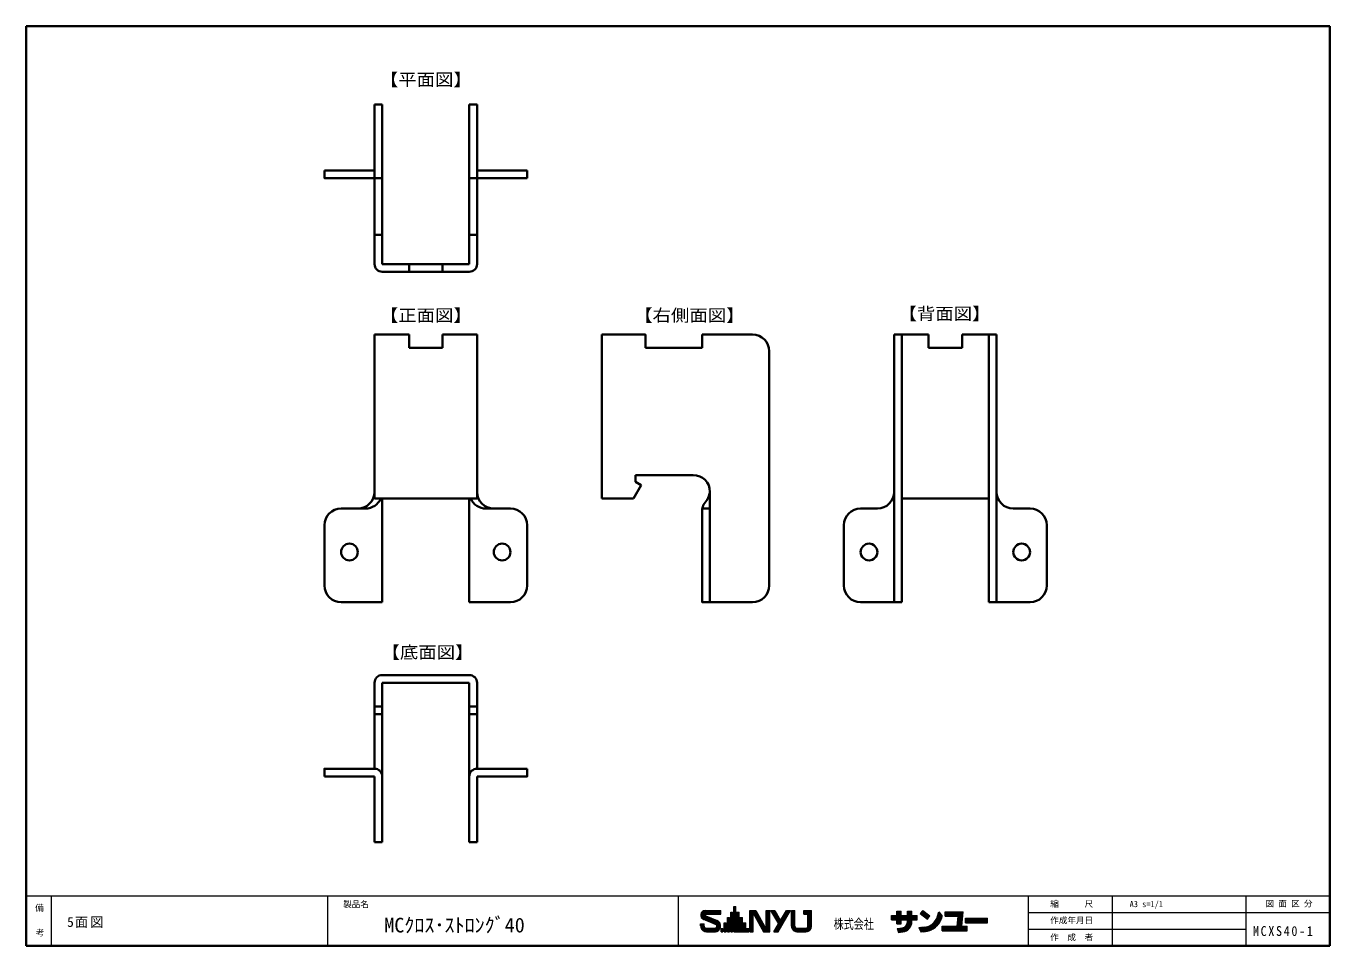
# Model space of a CAD drawing. Units: millimetres on the paper. Extents: x -405 to 405, y -286 to 286.
# Drawn here: x 15.5 to 405, y 11 to 286 of the extents above; entities that cross this region are included whole.
import ezdxf
from ezdxf.enums import TextEntityAlignment as Align

# ---------------------------------------------------------------- set-up
doc = ezdxf.new("R2010")
doc.units = ezdxf.units.MM
for name, color, linetype, lineweight in [('0-5_本体', 7, 'Continuous', 35), ('0-8_基準線', 4, 'Continuous', 18), ('F-0_図面枠', 4, 'Continuous', 18), ('F-2_文字1', 4, 'Continuous', 18)]:
    doc.layers.add(name, color=color, linetype=linetype, lineweight=lineweight)
doc.layers.add('F-3_文字2', color=7, linetype='Continuous')
doc.styles.add('ＭＳ ゴシック', font='')
doc.styles.get('ＭＳ ゴシック').set_extended_font_data('MS Gothic')

msp = doc.modelspace()

# ---------------------------------------------------------------- linework, layer by layer
at = {"layer": '0-5_本体'}
for p, q in [((119.605, 214.839), (119.605, 262.539)), ((119.605, 262.539), (121.905, 262.539)), ((121.905, 214.839), (121.905, 262.539)), ((147.905, 214.839), (147.905, 262.539)), ((147.905, 262.539), (150.205, 262.539)), ((150.205, 214.839), (150.205, 262.539)), ((119.605, 242.839), (104.605, 242.839)), ((165.205, 242.839), (150.205, 242.839)), ((165.205, 240.539), (165.205, 242.839)), ((119.605, 240.539), (121.905, 240.539)), ((150.205, 240.539), (147.905, 240.539)), ((165.205, 240.539), (150.205, 240.539)), ((121.905, 223.539), (119.605, 223.539)), ((147.905, 223.539), (150.205, 223.539)), ((147.905, 214.839), (121.905, 214.839)), ((129.905, 212.539), (129.905, 214.839)), ((139.905, 212.539), (139.905, 214.839)), ((147.905, 212.539), (121.905, 212.539)), ((119.605, 193.762), (119.605, 144.762)), ((129.905, 193.762), (119.605, 193.762)), ((129.905, 193.762), (129.905, 189.762)), ((139.905, 193.762), (139.905, 189.762)), ((150.205, 193.762), (139.905, 193.762)), ((150.205, 193.762), (150.205, 144.762)), ((187.508, 144.762), (187.508, 193.762)), ((232.508, 193.762), (217.508, 193.762)), ((217.508, 189.762), (217.508, 193.762)), ((274.812, 193.762), (285.112, 193.762)), ((274.812, 193.762), (274.812, 113.762)), ((277.112, 193.762), (277.112, 113.762)), ((285.112, 193.762), (285.112, 189.762)), ((295.112, 193.762), (295.112, 189.762)), ((295.112, 193.762), (305.412, 193.762)), ((303.112, 193.762), (303.112, 113.762)), ((305.412, 193.762), (305.412, 113.762)), ((139.905, 189.762), (129.905, 189.762)), ((217.508, 189.762), (200.508, 189.762)), ((237.508, 118.762), (237.508, 188.762)), ((285.112, 189.762), (295.112, 189.762)), ((199.24, 148.762), (196.931, 144.762)), ((197.508, 151.762), (197.508, 149.762)), ((214.808, 151.762), (197.508, 151.762)), ((199.24, 148.762), (197.508, 149.762)), ((150.205, 144.762), (119.605, 144.762)), ((121.905, 144.762), (121.905, 113.762)), ((147.905, 144.762), (147.905, 113.762)), ((196.931, 144.762), (187.508, 144.762)), ((219.808, 146.762), (219.808, 113.762)), ((277.112, 144.762), (303.112, 144.762)), ((109.605, 141.762), (116.905, 141.762)), ((160.205, 141.762), (152.905, 141.762)), ((219.808, 141.762), (217.508, 141.762)), ((264.812, 141.762), (269.812, 141.762)), ((315.412, 141.762), (310.412, 141.762)), ((104.605, 136.762), (104.605, 118.762)), ((165.205, 118.762), (165.205, 136.762)), ((259.812, 118.762), (259.812, 136.762)), ((320.412, 136.762), (320.412, 118.762)), ((109.605, 113.762), (121.905, 113.762)), ((160.205, 113.762), (147.905, 113.762)), ((264.812, 113.762), (277.112, 113.762)), ((315.412, 113.762), (303.112, 113.762)), ((119.605, 89.685), (119.605, 63.985)), ((147.905, 91.985), (121.905, 91.985)), ((147.905, 89.685), (121.905, 89.685)), ((121.905, 89.685), (121.905, 41.985)), ((147.905, 89.685), (147.905, 41.985)), ((150.205, 89.685), (150.205, 63.985)), ((121.905, 82.562), (119.605, 82.562)), ((150.205, 82.562), (147.905, 82.562)), ((121.905, 80.253), (119.605, 80.253)), ((150.205, 80.253), (147.905, 80.253)), ((165.205, 63.985), (150.205, 63.985)), ((119.605, 61.685), (104.605, 61.685)), ((119.605, 61.685), (119.605, 41.985)), ((150.205, 61.685), (150.205, 41.985)), ((119.605, 41.985), (121.905, 41.985)), ((147.905, 41.985), (150.205, 41.985))]:
    msp.add_line(p, q, dxfattribs=at)
for points in [[(119.605, 240.539), (104.605, 240.539), (104.605, 242.839)], [(187.508, 193.762), (200.508, 193.762), (200.508, 189.762)], [(219.808, 146.762), (219.793, 146.707), (219.768, 146.613), (219.742, 146.518), (219.716, 146.424), (219.689, 146.33), (219.663, 146.235), (219.636, 146.142), (219.609, 146.048), (219.581, 145.954), (219.552, 145.861), (219.523, 145.769), (219.493, 145.676), (219.463, 145.584), (219.431, 145.493), (219.399, 145.402), (219.366, 145.311), (219.331, 145.221), (219.296, 145.132), (219.259, 145.043), (219.222, 144.955), (219.183, 144.868), (219.142, 144.781), (219.1, 144.695), (219.057, 144.61), (219.012, 144.526), (218.965, 144.442), (218.917, 144.36), (218.867, 144.278), (218.815, 144.198), (218.784, 144.151), (218.767, 144.127), (218.738, 144.085), (218.708, 144.043), (218.678, 144.001), (218.647, 143.96), (218.616, 143.918), (218.585, 143.877), (218.554, 143.836), (218.522, 143.796)], [(217.641, 142.242), (217.628, 142.201), (217.616, 142.16), (217.605, 142.119), (217.593, 142.077), (217.581, 142.036), (217.57, 141.994), (217.559, 141.953), (217.548, 141.911), (217.537, 141.87), (217.526, 141.828), (217.515, 141.786), (217.508, 141.762)], [(232.508, 113.762), (217.508, 113.762), (217.508, 141.762)], [(218.522, 143.796), (218.49, 143.755), (218.458, 143.714), (218.426, 143.673), (218.395, 143.632), (218.363, 143.592), (218.331, 143.551), (218.3, 143.51), (218.268, 143.469), (218.237, 143.428), (218.207, 143.386), (218.176, 143.345), (218.146, 143.303), (218.117, 143.261), (218.088, 143.219), (218.06, 143.176), (218.032, 143.134), (218.005, 143.09), (217.978, 143.047), (217.953, 143.003), (217.928, 142.959), (217.914, 142.933), (217.902, 142.911), (217.883, 142.874), (217.865, 142.836), (217.847, 142.798), (217.829, 142.76), (217.812, 142.721), (217.796, 142.682), (217.78, 142.643), (217.764, 142.604), (217.749, 142.565), (217.734, 142.525), (217.72, 142.485), (217.706, 142.445), (217.692, 142.405), (217.679, 142.364), (217.666, 142.324), (217.653, 142.283), (217.641, 142.242)], [(119.605, 63.985), (104.605, 63.985), (104.605, 61.685)], [(165.205, 63.985), (165.205, 61.685), (150.205, 61.685)]]:
    msp.add_lwpolyline(points, dxfattribs=at)
for centre in [(112.105, 128.762), (157.705, 128.762), (267.312, 128.762), (312.912, 128.762)]:
    msp.add_circle(centre, 2.5, dxfattribs=at)
for centre, radius, start, end in [((121.905, 214.839), 2.3, 180, 270), ((147.905, 214.839), 2.3, 270, 0), ((232.508, 188.762), 5, 0, 90), ((214.808, 146.762), 5, 0, 90), ((114.605, 146.762), 5, 270, 0), ((116.905, 146.762), 5, 270, 336.42182), ((152.905, 146.762), 5, 203.57818, 270), ((155.205, 146.762), 5, 180, 270), ((269.812, 146.762), 5, 270, 0), ((310.412, 146.762), 5, 180, 270), ((109.605, 136.762), 5, 90, 180), ((160.205, 136.762), 5, 0, 90), ((264.812, 136.762), 5, 90, 180), ((315.412, 136.762), 5, 0, 90), ((109.605, 118.762), 5, 180, 270), ((160.205, 118.762), 5, 270, 0), ((232.508, 118.762), 5, 270, 0), ((264.812, 118.762), 5, 180, 270), ((315.412, 118.762), 5, 270, 0), ((121.905, 89.685), 2.3, 90, 180), ((147.905, 89.685), 2.3, 0, 90), ((119.605, 61.685), 2.3, 0, 90), ((150.205, 61.685), 2.3, 90, 180)]:
    msp.add_arc(centre, radius, start, end, dxfattribs=at)
at = {"layer": 'F-0_図面枠', "color": 7, "lineweight": 35}
for p, q in [((15.5, 286), (405, 286)), ((15.5, 286), (15.5, 11)), ((405, 11), (405, 286)), ((405, 16), (405, 16)), ((15.5, 11), (405, 11))]:
    msp.add_line(p, q, dxfattribs=at)
at = {"layer": 'F-0_図面枠'}
for p, q in [((15.5, 26), (405, 26)), ((23, 26), (23, 11)), ((105.5, 26), (105.5, 11)), ((210.25, 26), (210.25, 11)), ((315, 11), (315, 26)), ((340, 11), (340, 26)), ((380, 11), (380, 26)), ((315, 21), (405, 21)), ((315, 16), (380, 16))]:
    msp.add_line(p, q, dxfattribs=at)
at = {"layer": 'F-2_文字1'}
for p, q in [((217.018, 20.184), (218.359, 20.184)), ((217.029, 20.395), (218.387, 20.395)), ((217.041, 19.973), (218.572, 19.973)), ((217.074, 20.606), (223.013, 20.606)), ((217.098, 19.762), (219.08, 19.762)), ((217.156, 20.817), (223.013, 20.817)), ((217.196, 19.551), (219.588, 19.551)), ((217.285, 21.028), (223.013, 21.028)), ((217.48, 21.239), (223.013, 21.239)), ((217.807, 21.45), (223.013, 21.45)), ((218.35, 21.572), (223.013, 21.572)), ((218.525, 19.992), (221.945, 18.574)), ((218.608, 20.539), (223.013, 20.539)), ((223.013, 20.539), (223.013, 21.572)), ((225.045, 15.244), (225.045, 19.485)), ((225.045, 19.485), (225.588, 19.485)), ((225.256, 15.244), (225.256, 19.485)), ((225.466, 15.244), (225.466, 19.485)), ((225.588, 15.244), (225.588, 19.485)), ((226.01, 21.106), (226.555, 21.106)), ((226.01, 15.244), (226.01, 21.106)), ((226.221, 15.244), (226.221, 21.106)), ((226.432, 15.244), (226.432, 21.106)), ((226.555, 15.244), (226.555, 21.106)), ((226.976, 22.771), (227.576, 22.771)), ((226.976, 15.244), (226.976, 22.771)), ((227.187, 15.244), (227.187, 22.771)), ((227.398, 15.244), (227.398, 22.771)), ((227.576, 21.106), (227.576, 22.771)), ((227.576, 21.106), (228.542, 21.106)), ((227.609, 15.244), (227.609, 21.106)), ((227.82, 15.244), (227.82, 21.106)), ((228.031, 15.244), (228.031, 21.106)), ((228.242, 15.244), (228.242, 21.106)), ((228.453, 15.244), (228.453, 21.106)), ((228.542, 19.485), (228.542, 21.106)), ((228.542, 19.485), (229.508, 19.485)), ((228.664, 15.244), (228.664, 19.485)), ((228.875, 15.244), (228.875, 19.485)), ((229.086, 15.244), (229.086, 19.485)), ((229.297, 15.244), (229.297, 19.485)), ((229.508, 17.864), (229.508, 19.485)), ((231.672, 21.572), (233.504, 21.572)), ((231.672, 15.244), (231.672, 21.572)), ((231.883, 15.244), (231.883, 21.572)), ((232.094, 15.244), (232.094, 21.572)), ((232.305, 15.244), (232.305, 21.572)), ((232.51, 21.596), (236.078, 15.244)), ((232.516, 15.244), (232.516, 21.572)), ((232.738, 15.244), (232.738, 20.759)), ((232.738, 20.759), (235.836, 15.244)), ((232.766, 21.572), (236.319, 15.244)), ((233.008, 21.572), (236.562, 15.244)), ((233.25, 21.572), (236.718, 15.395)), ((233.504, 21.572), (236.602, 16.056)), ((236.602, 16.056), (236.602, 21.572)), ((236.602, 21.572), (237.668, 21.572)), ((236.824, 15.244), (236.824, 21.572)), ((237.035, 15.244), (237.035, 21.572)), ((237.246, 15.244), (237.246, 21.572)), ((237.457, 15.244), (237.457, 21.572)), ((237.668, 15.244), (237.668, 21.572)), ((237.901, 21.572), (239.14, 21.572)), ((237.901, 21.572), (240.278, 17.566)), ((238.146, 21.572), (240.53, 17.555)), ((238.391, 21.572), (240.653, 17.762)), ((238.637, 21.572), (240.776, 17.968)), ((238.882, 21.572), (240.898, 18.175)), ((239.14, 21.572), (240.898, 18.61)), ((239.158, 15.244), (242.914, 21.572)), ((239.403, 15.244), (243.16, 21.572)), ((239.649, 15.244), (243.405, 21.572)), ((239.894, 15.244), (243.65, 21.572)), ((240.139, 15.244), (243.896, 21.572)), ((240.898, 18.61), (242.656, 21.572)), ((242.656, 21.572), (243.896, 21.572)), ((244.129, 16.909), (244.129, 21.572)), ((244.129, 21.572), (245.195, 21.572)), ((244.34, 16.781), (244.34, 21.572)), ((244.551, 16.781), (244.551, 21.572)), ((244.762, 16.781), (244.762, 21.572)), ((244.973, 16.781), (244.973, 21.572)), ((245.195, 16.909), (245.195, 21.572)), ((247.859, 21.572), (250.124, 21.572)), ((247.859, 20.506), (247.859, 21.572)), ((247.859, 20.506), (249.058, 20.506)), ((248.07, 20.506), (248.07, 21.572)), ((248.281, 20.506), (248.281, 21.572)), ((248.492, 20.506), (248.492, 21.572)), ((248.703, 20.506), (248.703, 21.572)), ((248.914, 20.506), (248.914, 21.572)), ((249.058, 16.909), (249.058, 20.506)), ((249.125, 20.506), (249.125, 21.572)), ((249.28, 16.781), (249.28, 21.572)), ((249.491, 16.781), (249.491, 21.572)), ((249.702, 16.781), (249.702, 21.572)), ((249.913, 16.781), (249.913, 21.572)), ((250.124, 16.909), (250.124, 21.572)), ((273.98, 20.127), (275.661, 20.127)), ((273.98, 18.809), (273.98, 20.127)), ((273.98, 20.074), (281.725, 20.074)), ((273.98, 19.863), (281.725, 19.863)), ((273.98, 19.652), (281.725, 19.652)), ((275.661, 20.127), (275.661, 21.379)), ((275.661, 21.379), (276.913, 21.379)), ((275.872, 17.655), (275.872, 21.379)), ((276.083, 17.655), (276.083, 21.379)), ((276.293, 17.655), (276.293, 21.379)), ((276.504, 17.655), (276.504, 21.379)), ((276.715, 17.655), (276.715, 21.379)), ((276.913, 20.127), (276.913, 21.379)), ((276.913, 20.127), (278.858, 20.127)), ((278.858, 21.379), (280.11, 21.379)), ((278.858, 20.127), (278.858, 21.379)), ((279.069, 15.969), (279.069, 21.379)), ((279.28, 16.176), (279.28, 21.379)), ((279.491, 16.428), (279.491, 21.379)), ((279.702, 16.749), (279.702, 21.379)), ((279.913, 17.199), (279.913, 21.379)), ((280.11, 20.127), (280.11, 21.379)), ((280.11, 20.127), (281.725, 20.127)), ((281.725, 18.809), (281.725, 20.127)), ((282.609, 20.65), (283.373, 21.643)), ((282.609, 20.65), (284.752, 19.002)), ((282.738, 20.817), (284.88, 19.17)), ((282.867, 20.985), (285.009, 19.337)), ((282.995, 21.152), (285.138, 19.504)), ((283.124, 21.319), (285.266, 19.671)), ((283.253, 21.486), (285.395, 19.838)), ((283.373, 21.643), (285.515, 19.995)), ((284.752, 19.002), (285.515, 19.995)), ((286.521, 17.827), (289.152, 19.756)), ((287.145, 18.547), (289.134, 20.004)), ((287.43, 19.016), (288.996, 20.164)), ((287.612, 19.412), (288.858, 20.325)), ((287.737, 19.765), (288.72, 20.486)), ((287.767, 19.864), (288.152, 21.149)), ((287.838, 20.1), (288.583, 20.646)), ((287.938, 20.435), (288.445, 20.807)), ((288.039, 20.771), (288.307, 20.967)), ((288.152, 21.149), (289.202, 19.923)), ((289.048, 19.408), (289.202, 19.923)), ((290.088, 19.896), (290.088, 21.149)), ((290.088, 21.149), (295.458, 21.149)), ((290.088, 20.938), (295.223, 20.938)), ((290.088, 20.727), (294.988, 20.727)), ((290.088, 20.516), (294.753, 20.516)), ((290.088, 20.305), (294.518, 20.305)), ((290.088, 20.094), (294.282, 20.094)), ((290.088, 19.896), (293.929, 19.896)), ((293.607, 16.93), (293.929, 19.896)), ((293.713, 16.811), (294.059, 19.988)), ((293.925, 16.811), (294.282, 20.094)), ((294.138, 16.811), (294.518, 20.305)), ((294.35, 16.811), (294.753, 20.516)), ((294.562, 16.811), (294.988, 20.727)), ((294.774, 16.811), (295.223, 20.938)), ((294.999, 16.93), (295.458, 21.149)), ((217.018, 17.575), (218.05, 17.575)), ((217.018, 16.976), (217.018, 17.575)), ((217.019, 17.442), (218.051, 17.442)), ((217.019, 17.231), (218.051, 17.231)), ((217.019, 17.02), (218.051, 17.02)), ((217.026, 16.809), (218.064, 16.809)), ((217.059, 16.598), (218.146, 16.598)), ((217.121, 16.387), (218.348, 16.387)), ((217.213, 16.176), (222.818, 16.176)), ((217.343, 15.965), (222.688, 15.965)), ((217.345, 19.34), (220.097, 19.34)), ((217.522, 15.754), (222.51, 15.754)), ((217.574, 19.129), (220.605, 19.129)), ((217.851, 18.974), (221.384, 17.509)), ((217.985, 18.918), (221.114, 18.918)), ((218.05, 16.942), (218.05, 17.575)), ((218.493, 18.707), (221.622, 18.707)), ((218.716, 16.276), (221.25, 16.276)), ((219.002, 18.497), (222.107, 18.497)), ((219.51, 18.286), (222.412, 18.286)), ((220.019, 18.075), (222.619, 18.075)), ((220.527, 17.864), (222.767, 17.864)), ((221.036, 17.653), (222.875, 17.653)), ((221.52, 17.442), (222.949, 17.442)), ((221.54, 16.387), (222.91, 16.387)), ((221.725, 17.231), (222.994, 17.231)), ((221.733, 16.598), (222.971, 16.598)), ((221.804, 17.02), (223.012, 17.02)), ((221.806, 16.809), (223.005, 16.809)), ((223.113, 15.244), (223.113, 16.243)), ((223.113, 16.243), (223.657, 16.243)), ((223.289, 15.244), (223.289, 16.243)), ((223.5, 15.244), (223.5, 16.243)), ((223.657, 15.244), (223.657, 16.243)), ((224.079, 17.864), (224.623, 17.864)), ((224.079, 15.244), (224.079, 17.864)), ((224.29, 15.244), (224.29, 17.864)), ((224.501, 15.244), (224.501, 17.864)), ((224.623, 15.244), (224.623, 17.864)), ((229.508, 17.864), (230.473, 17.864)), ((229.508, 15.244), (229.508, 17.864)), ((229.719, 15.244), (229.719, 17.864)), ((229.929, 15.244), (229.929, 17.864)), ((230.14, 15.244), (230.14, 17.864)), ((230.351, 15.244), (230.351, 17.864)), ((230.473, 16.243), (230.473, 17.864)), ((230.473, 16.243), (231.439, 16.243)), ((230.562, 15.244), (230.562, 16.243)), ((230.773, 15.244), (230.773, 16.243)), ((230.984, 15.244), (230.984, 16.243)), ((231.195, 15.244), (231.195, 16.243)), ((231.406, 15.244), (231.406, 16.243)), ((231.439, 15.244), (231.439, 16.243)), ((238.9, 15.244), (240.278, 17.566)), ((244.129, 16.887), (244.151, 16.887)), ((244.134, 16.781), (245.208, 16.781)), ((244.164, 16.57), (245.299, 16.57)), ((244.222, 16.359), (245.555, 16.359)), ((244.313, 16.149), (249.94, 16.149)), ((244.442, 15.938), (249.811, 15.938)), ((244.622, 15.727), (249.631, 15.727)), ((245.794, 16.309), (248.459, 16.309)), ((248.698, 16.359), (250.031, 16.359)), ((248.953, 16.57), (250.089, 16.57)), ((249.044, 16.781), (250.119, 16.781)), ((273.98, 19.441), (281.725, 19.441)), ((273.98, 19.23), (281.725, 19.23)), ((273.98, 19.02), (281.725, 19.02)), ((273.98, 18.809), (275.661, 18.809)), ((275.661, 17.655), (275.661, 18.809)), ((275.661, 17.655), (276.913, 17.655)), ((275.712, 16.262), (277.236, 16.452)), ((275.712, 16.262), (276.122, 15.051)), ((275.781, 16.058), (279.563, 16.529)), ((275.85, 15.854), (279.384, 16.294)), ((275.919, 15.65), (279.16, 16.054)), ((275.988, 15.446), (278.867, 15.805)), ((276.913, 18.809), (278.858, 18.809)), ((276.913, 17.655), (276.913, 18.809)), ((277.243, 16.453), (279.626, 16.749)), ((278.061, 16.767), (279.6, 16.959)), ((278.351, 17.016), (279.574, 17.168)), ((278.54, 17.252), (279.548, 17.377)), ((278.752, 15.88), (278.752, 17.673)), ((278.858, 18.28), (278.858, 18.809)), ((278.858, 15.88), (278.858, 18.277)), ((280.11, 18.809), (281.725, 18.809)), ((280.11, 18.285), (280.11, 18.809)), ((282.22, 16.534), (283.805, 16.663)), ((282.22, 16.534), (282.78, 15.216)), ((282.314, 16.313), (282.665, 16.57)), ((282.398, 16.113), (283.066, 16.603)), ((282.483, 15.914), (283.467, 16.635)), ((282.568, 15.715), (283.869, 16.668)), ((282.653, 15.515), (284.3, 16.723)), ((282.737, 15.316), (284.834, 16.852)), ((282.98, 15.232), (285.708, 17.231)), ((283.382, 15.265), (289.051, 19.421)), ((283.783, 15.297), (288.937, 19.075)), ((284.189, 15.333), (288.786, 18.703)), ((284.643, 15.404), (288.582, 18.291)), ((285.182, 15.538), (288.292, 17.817)), ((285.914, 15.813), (287.809, 17.202)), ((289.199, 15.546), (289.199, 16.93)), ((289.199, 16.93), (293.607, 16.93)), ((289.199, 16.811), (296.647, 16.811)), ((289.199, 16.6), (296.647, 16.6)), ((289.199, 16.389), (296.647, 16.389)), ((289.199, 16.178), (296.647, 16.178)), ((289.199, 15.967), (296.647, 15.967)), ((289.199, 15.756), (296.647, 15.756)), ((294.999, 16.93), (296.647, 16.93)), ((296.153, 17.952), (296.153, 19.27)), ((296.153, 19.27), (302.745, 19.27)), ((296.153, 19.112), (302.745, 19.112)), ((296.153, 18.901), (302.745, 18.901)), ((296.153, 18.69), (302.745, 18.69)), ((296.153, 18.479), (302.745, 18.479)), ((296.153, 18.268), (302.745, 18.268)), ((296.153, 18.057), (302.745, 18.057)), ((296.153, 17.952), (302.745, 17.952)), ((296.647, 15.546), (296.647, 16.93)), ((302.745, 17.952), (302.745, 19.27)), ((217.776, 15.543), (222.255, 15.543)), ((218.202, 15.332), (221.829, 15.332)), ((218.75, 15.244), (221.425, 15.244)), ((223.113, 15.244), (223.657, 15.244)), ((224.079, 15.244), (224.623, 15.244)), ((225.045, 15.244), (225.588, 15.244)), ((226.01, 15.244), (226.555, 15.244)), ((226.976, 15.244), (231.439, 15.244)), ((231.672, 15.244), (232.738, 15.244)), ((235.836, 15.244), (237.668, 15.244)), ((238.9, 15.244), (240.139, 15.244)), ((244.882, 15.516), (249.371, 15.516)), ((245.347, 15.305), (248.905, 15.305)), ((245.794, 15.244), (248.459, 15.244)), ((276.057, 15.242), (278.447, 15.54)), ((276.122, 15.051), (277.404, 15.211)), ((282.78, 15.216), (284.096, 15.322)), ((289.199, 15.546), (296.647, 15.546))]:
    msp.add_line(p, q, dxfattribs=at)
for centre, radius, start, end in [((218.368, 20.221), 1.35, 90.76968, 251.60579), ((218.634, 20.255), 0.284, 92.62549, 247.52919), ((283.531, 21.054), 4.4, 273.5696, 344.30289), ((283.527, 21.058), 5.762, 273.9684, 344.73839), ((218.75, 16.976), 1.732, 179.99979, 270.00009), ((218.716, 16.942), 0.666, 179.99979, 270.00009), ((221.182, 16.908), 0.632, 267.5421, 69.85329), ((221.282, 16.975), 1.731, 269.93188, 67.46921), ((245.794, 16.909), 1.665, 179.99979, 270.00009), ((245.794, 16.909), 0.6, 179.99979, 270.00009), ((248.459, 16.909), 0.6, 270.00009, 0), ((248.459, 16.909), 1.665, 270.00009, 0), ((277.007, 18.289), 1.851, 277.12369, 0.28418), ((277.007, 18.289), 3.103, 277.45369, 359.92859)]:
    msp.add_arc(centre, radius, start, end, dxfattribs=at)

# ---------------------------------------------------------------- texts
at = {"layer": '0-8_基準線', "color": 7, "style": 'ＭＳ ゴシック', "width": 1.1}
for s, p in [('【平面図】', (121.176, 267.058)), ('【正面図】', (121.176, 196.589)), ('【右側面図】', (197.155, 196.589)), ('【背面図】', (276.114, 197.086)), ('【底面図】', (121.672, 95.848))]:
    msp.add_text(s, height=3.666, dxfattribs=at).set_placement(p, align=Align.BOTTOM_LEFT)
at = {"layer": 'F-2_文字1', "color": 7, "style": 'ＭＳ ゴシック'}
for s, p in [('備', (18.211, 20.913)), ('製品名', (110.227, 21.998)), ('縮\u3000\u3000\u3000尺', (321.443, 22.102)), ('図 面 区 分', (385.788, 22.184)), ('作成年月日', (321.443, 17.175)), ('考', (18.39, 13.49)), ('作\u3000成\u3000者', (321.443, 12.102))]:
    msp.add_text(s, height=1.833, dxfattribs=at).set_placement(p, align=Align.BOTTOM_LEFT)
at = {"layer": 'F-2_文字1', "color": 7, "style": 'ＭＳ ゴシック', "width": 0.75}
msp.add_text('株式会社', height=2.933, dxfattribs=at).set_placement((256.74, 15.225), align=Align.BOTTOM_LEFT)
at = {"layer": 'F-3_文字2', "style": 'ＭＳ ゴシック'}
for s, height, p in [('A3 s=1/1', 1.833, (345.16, 22.049)), ('MCｸﾛｽ･ｽﾄﾛﾝｸﾞ40', 4.399, (122.501, 13.709))]:
    msp.add_text(s, height=height, dxfattribs=at).set_placement(p, align=Align.BOTTOM_LEFT)
at = {"layer": 'F-3_文字2', "char_height": 2.933, "attachment_point": 7, "style": 'ＭＳ ゴシック'}
for s, insert in [('\\T1.15;5面図', (27.764, 16.368)), ('\\T1.28;\\W0.9;MCXS40-1', (382.006, 13.945))]:
    msp.add_mtext(s, dxfattribs=dict(at, insert=insert))

doc.saveas('drawing.dxf')
